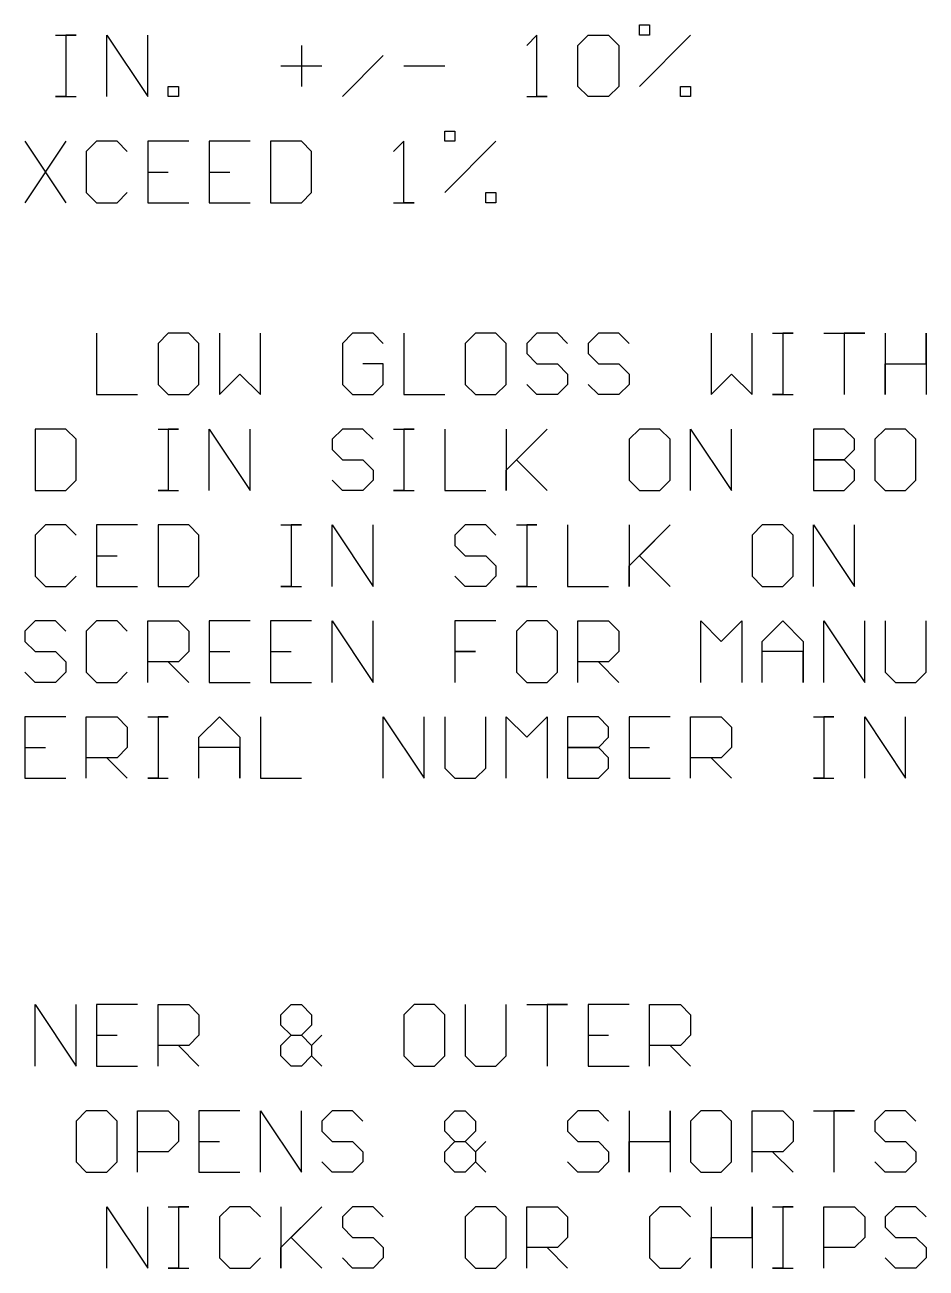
# Model space of a CAD drawing. Header units: millimetres. Extents: x 8 to 18.6, y 5.8 to 11.6.
# Drawn here: x 13.526 to 14.992, y 9.275 to 11.296 of the extents above; entities that cross this region are included whole.
import ezdxf

# ---------------------------------------------------------------- set-up
doc = ezdxf.new("R2010")
doc.units = ezdxf.units.MM
doc.header["$MEASUREMENT"] = 0
doc.layers.add('DrillDrawing', color=1, linetype='Continuous')

msp = doc.modelspace()

# ---------------------------------------------------------------- linework, layer by layer
at = {"layer": 'DrillDrawing'}
for p, q in [((14.5254, 11.2794), (14.5254, 11.2961)), ((14.5254, 11.2961), (14.5421, 11.2961)), ((14.5421, 11.2961), (14.5421, 11.2794)), ((13.5758, 11.2794), (13.6091, 11.2794)), ((13.6091, 11.2794), (13.5924, 11.2794)), ((13.5924, 11.2794), (13.5924, 11.1794)), ((13.6591, 11.1794), (13.6591, 11.2794)), ((13.6591, 11.2794), (13.7257, 11.1794)), ((13.7257, 11.1794), (13.7257, 11.2794)), ((13.9756, 11.2627), (13.9756, 11.1961)), ((14.3588, 11.2794), (14.3422, 11.2627)), ((14.3588, 11.1794), (14.3588, 11.2794)), ((14.4255, 11.2627), (14.4421, 11.2794)), ((14.4255, 11.1961), (14.4255, 11.2627)), ((14.4421, 11.2794), (14.4755, 11.2794)), ((14.4755, 11.2794), (14.4921, 11.2627)), ((14.4921, 11.2627), (14.4921, 11.1961)), ((14.5254, 11.1961), (14.6088, 11.2794)), ((14.5421, 11.2794), (14.5254, 11.2794)), ((14.0423, 11.1794), (14.1089, 11.2461)), ((13.9423, 11.2294), (14.009, 11.2294)), ((14.1422, 11.2294), (14.2089, 11.2294)), ((13.5924, 11.1794), (13.5758, 11.1794)), ((13.5758, 11.1794), (13.6091, 11.1794)), ((13.759, 11.1794), (13.759, 11.1961)), ((13.759, 11.1961), (13.7757, 11.1961)), ((13.7757, 11.1794), (13.759, 11.1794)), ((13.7757, 11.1961), (13.7757, 11.1794)), ((14.3422, 11.1794), (14.3755, 11.1794)), ((14.3755, 11.1794), (14.3588, 11.1794)), ((14.4421, 11.1794), (14.4255, 11.1961)), ((14.4755, 11.1794), (14.4421, 11.1794)), ((14.4921, 11.1961), (14.4755, 11.1794)), ((14.5921, 11.1794), (14.5921, 11.1961)), ((14.5921, 11.1961), (14.6088, 11.1961)), ((14.6088, 11.1794), (14.5921, 11.1794)), ((14.6088, 11.1961), (14.6088, 11.1794)), ((14.2089, 11.1068), (14.2089, 11.1234)), ((14.2089, 11.1234), (14.2255, 11.1234)), ((14.2255, 11.1234), (14.2255, 11.1068)), ((13.5258, 11.1068), (13.5924, 11.0068)), ((13.5924, 11.1068), (13.5258, 11.0068)), ((13.6424, 11.1068), (13.6257, 11.0901)), ((13.6757, 11.1068), (13.6424, 11.1068)), ((13.6924, 11.0901), (13.6757, 11.1068)), ((13.7924, 11.1068), (13.7257, 11.1068)), ((13.7257, 11.1068), (13.7257, 11.0068)), ((13.8923, 11.1068), (13.8257, 11.1068)), ((13.8257, 11.1068), (13.8257, 11.0068)), ((13.9256, 11.1068), (13.9256, 11.0068)), ((13.9756, 11.1068), (13.9256, 11.1068)), ((13.9923, 11.0901), (13.9756, 11.1068)), ((14.1422, 11.1068), (14.1256, 11.0901)), ((14.1422, 11.0068), (14.1422, 11.1068)), ((14.2089, 11.0235), (14.2922, 11.1068)), ((14.2255, 11.1068), (14.2089, 11.1068)), ((13.6257, 11.0901), (13.6257, 11.0235)), ((13.9923, 11.0235), (13.9923, 11.0901)), ((13.7257, 11.0568), (13.759, 11.0568)), ((13.8257, 11.0568), (13.859, 11.0568)), ((13.6257, 11.0235), (13.6424, 11.0068)), ((13.6757, 11.0068), (13.6924, 11.0235)), ((13.9756, 11.0068), (13.9923, 11.0235)), ((14.2755, 11.0068), (14.2755, 11.0235)), ((14.2755, 11.0235), (14.2922, 11.0235)), ((14.2922, 11.0235), (14.2922, 11.0068)), ((13.6424, 11.0068), (13.6757, 11.0068)), ((13.7257, 11.0068), (13.7924, 11.0068)), ((13.8257, 11.0068), (13.8923, 11.0068)), ((13.9256, 11.0068), (13.9756, 11.0068)), ((14.1256, 11.0068), (14.1589, 11.0068)), ((14.1589, 11.0068), (14.1422, 11.0068)), ((14.2922, 11.0068), (14.2755, 11.0068)), ((13.6424, 10.7949), (13.6424, 10.6949)), ((13.759, 10.7949), (13.7424, 10.7782)), ((13.7924, 10.7949), (13.759, 10.7949)), ((13.809, 10.7782), (13.7924, 10.7949)), ((13.8423, 10.7949), (13.8423, 10.6949)), ((13.909, 10.6949), (13.909, 10.7949)), ((14.0589, 10.7949), (14.0423, 10.7782)), ((14.0923, 10.7949), (14.0589, 10.7949)), ((14.1089, 10.7782), (14.0923, 10.7949)), ((14.1422, 10.7949), (14.1422, 10.6949)), ((14.2589, 10.7949), (14.2422, 10.7782)), ((14.2922, 10.7949), (14.2589, 10.7949)), ((14.3089, 10.7782), (14.2922, 10.7949)), ((14.3588, 10.7949), (14.3422, 10.7782)), ((14.3922, 10.7949), (14.3588, 10.7949)), ((14.4088, 10.7782), (14.3922, 10.7949)), ((14.4588, 10.7949), (14.4421, 10.7782)), ((14.4921, 10.7949), (14.4588, 10.7949)), ((14.5088, 10.7782), (14.4921, 10.7949)), ((14.6421, 10.7949), (14.6421, 10.6949)), ((14.7087, 10.6949), (14.7087, 10.7949)), ((14.742, 10.7949), (14.7754, 10.7949)), ((14.7754, 10.7949), (14.7587, 10.7949)), ((14.7587, 10.7949), (14.7587, 10.6949)), ((14.8254, 10.7949), (14.892, 10.7949)), ((14.892, 10.7949), (14.8587, 10.7949)), ((14.8587, 10.7949), (14.8587, 10.6949)), ((14.9253, 10.7949), (14.9253, 10.6949)), ((14.992, 10.7449), (14.992, 10.7949)), ((14.992, 10.7949), (14.992, 10.6949)), ((13.7424, 10.7782), (13.7424, 10.7115)), ((13.809, 10.7115), (13.809, 10.7782)), ((14.0423, 10.7782), (14.0423, 10.7115)), ((14.2422, 10.7782), (14.2422, 10.7115)), ((14.3089, 10.7115), (14.3089, 10.7782)), ((14.3422, 10.7782), (14.3422, 10.7615)), ((14.4421, 10.7782), (14.4421, 10.7615)), ((14.3422, 10.7615), (14.3588, 10.7449)), ((14.4421, 10.7615), (14.4588, 10.7449)), ((14.1089, 10.7449), (14.0756, 10.7449)), ((14.1089, 10.7115), (14.1089, 10.7449)), ((14.3588, 10.7449), (14.3922, 10.7449)), ((14.3922, 10.7449), (14.4088, 10.7282)), ((14.4588, 10.7449), (14.4921, 10.7449)), ((14.4921, 10.7449), (14.5088, 10.7282)), ((14.9253, 10.6949), (14.9253, 10.7449)), ((14.9253, 10.7449), (14.992, 10.7449)), ((13.8423, 10.6949), (13.8757, 10.7282)), ((13.8757, 10.7282), (13.909, 10.6949)), ((14.4088, 10.7282), (14.4088, 10.7115)), ((14.5088, 10.7282), (14.5088, 10.7115)), ((14.6421, 10.6949), (14.6754, 10.7282)), ((14.6754, 10.7282), (14.7087, 10.6949)), ((13.6424, 10.6949), (13.709, 10.6949)), ((13.7424, 10.7115), (13.759, 10.6949)), ((13.759, 10.6949), (13.7924, 10.6949)), ((13.7924, 10.6949), (13.809, 10.7115)), ((14.0423, 10.7115), (14.0589, 10.6949)), ((14.0589, 10.6949), (14.0923, 10.6949)), ((14.0923, 10.6949), (14.1089, 10.7115)), ((14.1422, 10.6949), (14.2089, 10.6949)), ((14.2422, 10.7115), (14.2589, 10.6949)), ((14.2589, 10.6949), (14.2922, 10.6949)), ((14.2922, 10.6949), (14.3089, 10.7115)), ((14.3588, 10.6949), (14.3422, 10.7115)), ((14.3922, 10.6949), (14.3588, 10.6949)), ((14.4088, 10.7115), (14.3922, 10.6949)), ((14.4588, 10.6949), (14.4421, 10.7115)), ((14.4921, 10.6949), (14.4588, 10.6949)), ((14.5088, 10.7115), (14.4921, 10.6949)), ((14.7587, 10.6949), (14.742, 10.6949)), ((14.742, 10.6949), (14.7754, 10.6949)), ((13.5424, 10.6389), (13.5424, 10.5389)), ((13.5924, 10.6389), (13.5424, 10.6389)), ((13.6091, 10.6222), (13.5924, 10.6389)), ((13.7424, 10.6389), (13.7757, 10.6389)), ((13.7757, 10.6389), (13.759, 10.6389)), ((13.759, 10.6389), (13.759, 10.5389)), ((13.8257, 10.5389), (13.8257, 10.6389)), ((13.8257, 10.6389), (13.8923, 10.5389)), ((13.8923, 10.5389), (13.8923, 10.6389)), ((14.0423, 10.6389), (14.0256, 10.6222)), ((14.0756, 10.6389), (14.0423, 10.6389)), ((14.0923, 10.6222), (14.0756, 10.6389)), ((14.1256, 10.6389), (14.1589, 10.6389)), ((14.1589, 10.6389), (14.1422, 10.6389)), ((14.1422, 10.6389), (14.1422, 10.5389)), ((14.2089, 10.6389), (14.2089, 10.5389)), ((14.3089, 10.6389), (14.3089, 10.5389)), ((14.3089, 10.5722), (14.3755, 10.6389)), ((14.3755, 10.6389), (14.3255, 10.5889)), ((14.5254, 10.6389), (14.5088, 10.6222)), ((14.5588, 10.6389), (14.5254, 10.6389)), ((14.5754, 10.6222), (14.5588, 10.6389)), ((14.6088, 10.5389), (14.6088, 10.6389)), ((14.6088, 10.6389), (14.6754, 10.5389)), ((14.6754, 10.5389), (14.6754, 10.6389)), ((14.8087, 10.6389), (14.8087, 10.5389)), ((14.8587, 10.6389), (14.8087, 10.6389)), ((14.8753, 10.6222), (14.8587, 10.6389)), ((14.9253, 10.6389), (14.9087, 10.6222)), ((14.9586, 10.6389), (14.9253, 10.6389)), ((14.9753, 10.6222), (14.9586, 10.6389)), ((13.6091, 10.5556), (13.6091, 10.6222)), ((14.0256, 10.6222), (14.0256, 10.6056)), ((14.5088, 10.6222), (14.5088, 10.5556)), ((14.5754, 10.5556), (14.5754, 10.6222)), ((14.8753, 10.6056), (14.8753, 10.6222)), ((14.9087, 10.6222), (14.9087, 10.5556)), ((14.9753, 10.5556), (14.9753, 10.6222)), ((14.0256, 10.6056), (14.0423, 10.5889)), ((14.8587, 10.5889), (14.8753, 10.6056)), ((14.0423, 10.5889), (14.0756, 10.5889)), ((14.0756, 10.5889), (14.0923, 10.5722)), ((14.3255, 10.5889), (14.3755, 10.5389)), ((14.8587, 10.5889), (14.8087, 10.5889)), ((14.8087, 10.5889), (14.8587, 10.5889)), ((14.8753, 10.5722), (14.8587, 10.5889)), ((13.5924, 10.5389), (13.6091, 10.5556)), ((14.0423, 10.5389), (14.0256, 10.5556)), ((14.0923, 10.5556), (14.0756, 10.5389)), ((14.0923, 10.5722), (14.0923, 10.5556)), ((14.3089, 10.5389), (14.3089, 10.5722)), ((14.5088, 10.5556), (14.5254, 10.5389)), ((14.5588, 10.5389), (14.5754, 10.5556)), ((14.8587, 10.5389), (14.8753, 10.5556)), ((14.8753, 10.5556), (14.8753, 10.5722)), ((14.9087, 10.5556), (14.9253, 10.5389)), ((14.9586, 10.5389), (14.9753, 10.5556)), ((13.5424, 10.5389), (13.5924, 10.5389)), ((13.759, 10.5389), (13.7424, 10.5389)), ((13.7424, 10.5389), (13.7757, 10.5389)), ((14.0756, 10.5389), (14.0423, 10.5389)), ((14.1422, 10.5389), (14.1256, 10.5389)), ((14.1256, 10.5389), (14.1589, 10.5389)), ((14.2089, 10.5389), (14.2755, 10.5389)), ((14.5254, 10.5389), (14.5588, 10.5389)), ((14.8087, 10.5389), (14.8587, 10.5389)), ((14.9253, 10.5389), (14.9586, 10.5389)), ((13.5591, 10.4829), (13.5424, 10.4663)), ((13.5924, 10.4829), (13.5591, 10.4829)), ((13.6091, 10.4663), (13.5924, 10.4829)), ((13.709, 10.4829), (13.6424, 10.4829)), ((13.6424, 10.4829), (13.6424, 10.383)), ((13.7424, 10.4829), (13.7424, 10.383)), ((13.7924, 10.4829), (13.7424, 10.4829)), ((13.809, 10.4663), (13.7924, 10.4829)), ((13.9423, 10.4829), (13.9756, 10.4829)), ((13.9756, 10.4829), (13.959, 10.4829)), ((13.959, 10.4829), (13.959, 10.383)), ((14.0256, 10.383), (14.0256, 10.4829)), ((14.0256, 10.4829), (14.0923, 10.383)), ((14.0923, 10.383), (14.0923, 10.4829)), ((14.2422, 10.4829), (14.2255, 10.4663)), ((14.2755, 10.4829), (14.2422, 10.4829)), ((14.2922, 10.4663), (14.2755, 10.4829)), ((14.3255, 10.4829), (14.3588, 10.4829)), ((14.3588, 10.4829), (14.3422, 10.4829)), ((14.3422, 10.4829), (14.3422, 10.383)), ((14.4088, 10.4829), (14.4088, 10.383)), ((14.5088, 10.4829), (14.5088, 10.383)), ((14.5088, 10.4163), (14.5754, 10.4829)), ((14.5754, 10.4829), (14.5254, 10.4329)), ((14.7254, 10.4829), (14.7087, 10.4663)), ((14.7587, 10.4829), (14.7254, 10.4829)), ((14.7754, 10.4663), (14.7587, 10.4829)), ((14.8087, 10.383), (14.8087, 10.4829)), ((14.8087, 10.4829), (14.8753, 10.383)), ((14.8753, 10.383), (14.8753, 10.4829)), ((13.5424, 10.4663), (13.5424, 10.3996)), ((13.809, 10.3996), (13.809, 10.4663)), ((14.2255, 10.4663), (14.2255, 10.4496)), ((14.7087, 10.4663), (14.7087, 10.3996)), ((14.7754, 10.3996), (14.7754, 10.4663)), ((13.6424, 10.4329), (13.6757, 10.4329)), ((14.2255, 10.4496), (14.2422, 10.4329)), ((14.2422, 10.4329), (14.2755, 10.4329)), ((14.2755, 10.4329), (14.2922, 10.4163)), ((14.5254, 10.4329), (14.5754, 10.383)), ((14.2922, 10.4163), (14.2922, 10.3996)), ((14.5088, 10.383), (14.5088, 10.4163)), ((13.5424, 10.3996), (13.5591, 10.383)), ((13.5924, 10.383), (13.6091, 10.3996)), ((13.7924, 10.383), (13.809, 10.3996)), ((14.2422, 10.383), (14.2255, 10.3996)), ((14.2922, 10.3996), (14.2755, 10.383)), ((14.7087, 10.3996), (14.7254, 10.383)), ((14.7587, 10.383), (14.7754, 10.3996)), ((13.5591, 10.383), (13.5924, 10.383)), ((13.6424, 10.383), (13.709, 10.383)), ((13.7424, 10.383), (13.7924, 10.383)), ((13.959, 10.383), (13.9423, 10.383)), ((13.9423, 10.383), (13.9756, 10.383)), ((14.2755, 10.383), (14.2422, 10.383)), ((14.3422, 10.383), (14.3255, 10.383)), ((14.3255, 10.383), (14.3588, 10.383)), ((14.4088, 10.383), (14.4755, 10.383)), ((14.7254, 10.383), (14.7587, 10.383)), ((13.5424, 10.327), (13.5258, 10.3103)), ((13.5258, 10.3103), (13.5258, 10.2936)), ((13.5758, 10.327), (13.5424, 10.327)), ((13.5924, 10.3103), (13.5758, 10.327)), ((13.6424, 10.327), (13.6257, 10.3103)), ((13.6257, 10.3103), (13.6257, 10.2437)), ((13.6757, 10.327), (13.6424, 10.327)), ((13.6924, 10.3103), (13.6757, 10.327)), ((13.7257, 10.227), (13.7257, 10.327)), ((13.7257, 10.327), (13.7757, 10.327)), ((13.7757, 10.327), (13.7924, 10.3103)), ((13.7924, 10.3103), (13.7924, 10.277)), ((13.8923, 10.327), (13.8257, 10.327)), ((13.8257, 10.327), (13.8257, 10.227)), ((13.9923, 10.327), (13.9256, 10.327)), ((13.9256, 10.327), (13.9256, 10.227)), ((14.0256, 10.227), (14.0256, 10.327)), ((14.0256, 10.327), (14.0923, 10.227)), ((14.0923, 10.227), (14.0923, 10.327)), ((14.2922, 10.327), (14.2255, 10.327)), ((14.2255, 10.327), (14.2255, 10.277)), ((14.3422, 10.327), (14.3255, 10.3103)), ((14.3255, 10.3103), (14.3255, 10.2437)), ((14.3755, 10.327), (14.3422, 10.327)), ((14.3922, 10.3103), (14.3755, 10.327)), ((14.3922, 10.2437), (14.3922, 10.3103)), ((14.4255, 10.227), (14.4255, 10.327)), ((14.4255, 10.327), (14.4755, 10.327)), ((14.4755, 10.327), (14.4921, 10.3103)), ((14.4921, 10.3103), (14.4921, 10.277)), ((14.6254, 10.227), (14.6254, 10.327)), ((14.6254, 10.327), (14.6587, 10.2936)), ((14.6587, 10.2936), (14.6921, 10.327)), ((14.6921, 10.327), (14.6921, 10.227)), ((14.7254, 10.2936), (14.7587, 10.327)), ((14.7587, 10.327), (14.792, 10.2936)), ((14.8254, 10.227), (14.8254, 10.327)), ((14.8254, 10.327), (14.892, 10.227)), ((14.892, 10.227), (14.892, 10.327)), ((14.9253, 10.327), (14.9253, 10.2437)), ((14.992, 10.2437), (14.992, 10.327)), ((13.5258, 10.2936), (13.5424, 10.277)), ((14.7254, 10.227), (14.7254, 10.2936)), ((14.792, 10.2936), (14.792, 10.227)), ((13.5424, 10.277), (13.5758, 10.277)), ((13.5758, 10.277), (13.5924, 10.2603)), ((13.7924, 10.277), (13.7757, 10.2603)), ((13.8257, 10.277), (13.859, 10.277)), ((13.9256, 10.277), (13.959, 10.277)), ((14.2255, 10.277), (14.2589, 10.277)), ((14.2589, 10.277), (14.2255, 10.277)), ((14.2255, 10.277), (14.2255, 10.227)), ((14.4921, 10.277), (14.4755, 10.2603)), ((14.792, 10.277), (14.7254, 10.277)), ((14.792, 10.227), (14.792, 10.277)), ((13.5924, 10.2603), (13.5924, 10.2437)), ((13.7757, 10.2603), (13.7257, 10.2603)), ((13.759, 10.2603), (13.7924, 10.227)), ((14.4755, 10.2603), (14.4255, 10.2603)), ((14.4588, 10.2603), (14.4921, 10.227)), ((13.5424, 10.227), (13.5258, 10.2437)), ((13.5924, 10.2437), (13.5758, 10.227)), ((13.6257, 10.2437), (13.6424, 10.227)), ((13.6757, 10.227), (13.6924, 10.2437)), ((14.3255, 10.2437), (14.3422, 10.227)), ((14.3755, 10.227), (14.3922, 10.2437)), ((14.9253, 10.2437), (14.942, 10.227)), ((14.9753, 10.227), (14.992, 10.2437)), ((13.5758, 10.227), (13.5424, 10.227)), ((13.6424, 10.227), (13.6757, 10.227)), ((13.8257, 10.227), (13.8923, 10.227)), ((13.9256, 10.227), (13.9923, 10.227)), ((14.3422, 10.227), (14.3755, 10.227)), ((14.942, 10.227), (14.9753, 10.227)), ((13.5924, 10.171), (13.5258, 10.171)), ((13.5258, 10.171), (13.5258, 10.071)), ((13.6257, 10.071), (13.6257, 10.171)), ((13.6257, 10.171), (13.6757, 10.171)), ((13.6757, 10.171), (13.6924, 10.1543)), ((13.7257, 10.171), (13.759, 10.171)), ((13.759, 10.171), (13.7424, 10.171)), ((13.7424, 10.171), (13.7424, 10.071)), ((13.809, 10.1377), (13.8423, 10.171)), ((13.8423, 10.171), (13.8757, 10.1377)), ((13.909, 10.171), (13.909, 10.071)), ((14.1089, 10.071), (14.1089, 10.171)), ((14.1089, 10.171), (14.1756, 10.071)), ((14.1756, 10.071), (14.1756, 10.171)), ((14.2089, 10.171), (14.2089, 10.0877)), ((14.2755, 10.0877), (14.2755, 10.171)), ((14.3089, 10.071), (14.3089, 10.171)), ((14.3089, 10.171), (14.3422, 10.1377)), ((14.3422, 10.1377), (14.3755, 10.171)), ((14.3755, 10.171), (14.3755, 10.071)), ((14.4088, 10.171), (14.4088, 10.071)), ((14.4588, 10.171), (14.4088, 10.171)), ((14.4755, 10.1543), (14.4588, 10.171)), ((14.5754, 10.171), (14.5088, 10.171)), ((14.5088, 10.171), (14.5088, 10.071)), ((14.6088, 10.071), (14.6088, 10.171)), ((14.6088, 10.171), (14.6587, 10.171)), ((14.6587, 10.171), (14.6754, 10.1543)), ((14.8087, 10.171), (14.842, 10.171)), ((14.842, 10.171), (14.8254, 10.171)), ((14.8254, 10.171), (14.8254, 10.071)), ((14.892, 10.071), (14.892, 10.171)), ((14.892, 10.171), (14.9586, 10.071)), ((14.9586, 10.071), (14.9586, 10.171)), ((13.6924, 10.1543), (13.6924, 10.121)), ((14.4755, 10.1377), (14.4755, 10.1543)), ((14.6754, 10.1543), (14.6754, 10.121)), ((13.809, 10.071), (13.809, 10.1377)), ((13.8757, 10.1377), (13.8757, 10.071)), ((14.4588, 10.121), (14.4755, 10.1377)), ((13.5258, 10.121), (13.5591, 10.121)), ((13.6924, 10.121), (13.6757, 10.1044)), ((13.8757, 10.121), (13.809, 10.121)), ((13.8757, 10.071), (13.8757, 10.121)), ((14.4588, 10.121), (14.4088, 10.121)), ((14.4088, 10.121), (14.4588, 10.121)), ((14.4755, 10.1044), (14.4588, 10.121)), ((14.5088, 10.121), (14.5421, 10.121)), ((14.6754, 10.121), (14.6587, 10.1044)), ((13.6757, 10.1044), (13.6257, 10.1044)), ((13.6591, 10.1044), (13.6924, 10.071)), ((14.2089, 10.0877), (14.2255, 10.071)), ((14.2589, 10.071), (14.2755, 10.0877)), ((14.4588, 10.071), (14.4755, 10.0877)), ((14.4755, 10.0877), (14.4755, 10.1044)), ((14.6587, 10.1044), (14.6088, 10.1044)), ((14.6421, 10.1044), (14.6754, 10.071)), ((13.5258, 10.071), (13.5924, 10.071)), ((13.7424, 10.071), (13.7257, 10.071)), ((13.7257, 10.071), (13.759, 10.071)), ((13.909, 10.071), (13.9756, 10.071)), ((14.2255, 10.071), (14.2589, 10.071)), ((14.4088, 10.071), (14.4588, 10.071)), ((14.5088, 10.071), (14.5754, 10.071)), ((14.8254, 10.071), (14.8087, 10.071)), ((14.8087, 10.071), (14.842, 10.071)), ((13.5424, 9.6032), (13.5424, 9.7031)), ((13.5424, 9.7031), (13.6091, 9.6032)), ((13.6091, 9.6032), (13.6091, 9.7031)), ((13.709, 9.7031), (13.6424, 9.7031)), ((13.6424, 9.7031), (13.6424, 9.6032)), ((13.7424, 9.6032), (13.7424, 9.7031)), ((13.7424, 9.7031), (13.7924, 9.7031)), ((13.7924, 9.7031), (13.809, 9.6865)), ((13.809, 9.6865), (13.809, 9.6531)), ((13.9423, 9.6865), (13.959, 9.7031)), ((13.9423, 9.6698), (13.9423, 9.6865)), ((13.959, 9.7031), (13.9756, 9.7031)), ((13.9756, 9.7031), (13.9923, 9.6865)), ((13.9923, 9.6865), (13.9923, 9.6698)), ((14.1589, 9.7031), (14.1422, 9.6865)), ((14.1422, 9.6865), (14.1422, 9.6198)), ((14.1922, 9.7031), (14.1589, 9.7031)), ((14.2089, 9.6865), (14.1922, 9.7031)), ((14.2089, 9.6198), (14.2089, 9.6865)), ((14.2422, 9.7031), (14.2422, 9.6198)), ((14.3089, 9.6198), (14.3089, 9.7031)), ((14.3422, 9.7031), (14.4088, 9.7031)), ((14.4088, 9.7031), (14.3755, 9.7031)), ((14.3755, 9.7031), (14.3755, 9.6032)), ((14.5088, 9.7031), (14.4421, 9.7031)), ((14.4421, 9.7031), (14.4421, 9.6032)), ((14.5421, 9.6032), (14.5421, 9.7031)), ((14.5421, 9.7031), (14.5921, 9.7031)), ((14.5921, 9.7031), (14.6088, 9.6865)), ((14.6088, 9.6865), (14.6088, 9.6531)), ((13.959, 9.6531), (13.9423, 9.6698)), ((13.9923, 9.6698), (13.9756, 9.6531)), ((13.6424, 9.6531), (13.6757, 9.6531)), ((13.809, 9.6531), (13.7924, 9.6365)), ((13.9423, 9.6365), (13.959, 9.6531)), ((13.959, 9.6531), (13.9756, 9.6531)), ((13.9756, 9.6531), (13.9923, 9.6365)), ((14.009, 9.6531), (13.9923, 9.6365)), ((14.4421, 9.6531), (14.4755, 9.6531)), ((14.6088, 9.6531), (14.5921, 9.6365)), ((13.7924, 9.6365), (13.7424, 9.6365)), ((13.7757, 9.6365), (13.809, 9.6032)), ((13.9423, 9.6198), (13.9423, 9.6365)), ((13.9923, 9.6365), (13.9923, 9.6198)), ((14.5921, 9.6365), (14.5421, 9.6365)), ((14.5754, 9.6365), (14.6088, 9.6032)), ((13.6424, 9.6032), (13.709, 9.6032)), ((13.959, 9.6032), (13.9423, 9.6198)), ((13.9756, 9.6032), (13.959, 9.6032)), ((13.9923, 9.6198), (13.9756, 9.6032)), ((14.009, 9.6032), (13.9923, 9.6198)), ((14.1422, 9.6198), (14.1589, 9.6032)), ((14.1589, 9.6032), (14.1922, 9.6032)), ((14.1922, 9.6032), (14.2089, 9.6198)), ((14.2422, 9.6198), (14.2589, 9.6032)), ((14.2589, 9.6032), (14.2922, 9.6032)), ((14.2922, 9.6032), (14.3089, 9.6198)), ((14.4421, 9.6032), (14.5088, 9.6032)), ((13.6257, 9.5305), (13.6091, 9.5138)), ((13.6591, 9.5305), (13.6257, 9.5305)), ((13.6757, 9.5138), (13.6591, 9.5305)), ((13.709, 9.4305), (13.709, 9.5305)), ((13.709, 9.5305), (13.759, 9.5305)), ((13.759, 9.5305), (13.7757, 9.5138)), ((13.8757, 9.5305), (13.809, 9.5305)), ((13.809, 9.5305), (13.809, 9.4305)), ((13.909, 9.4305), (13.909, 9.5305)), ((13.909, 9.5305), (13.9756, 9.4305)), ((13.9756, 9.4305), (13.9756, 9.5305)), ((14.0256, 9.5305), (14.009, 9.5138)), ((14.0589, 9.5305), (14.0256, 9.5305)), ((14.0756, 9.5138), (14.0589, 9.5305)), ((14.2089, 9.5138), (14.2255, 9.5305)), ((14.2255, 9.5305), (14.2422, 9.5305)), ((14.2422, 9.5305), (14.2589, 9.5138)), ((14.4255, 9.5305), (14.4088, 9.5138)), ((14.4588, 9.5305), (14.4255, 9.5305)), ((14.4755, 9.5138), (14.4588, 9.5305)), ((14.5088, 9.5305), (14.5088, 9.4305)), ((14.5754, 9.4805), (14.5754, 9.5305)), ((14.5754, 9.5305), (14.5754, 9.4305)), ((14.6254, 9.5305), (14.6088, 9.5138)), ((14.6587, 9.5305), (14.6254, 9.5305)), ((14.6754, 9.5138), (14.6587, 9.5305)), ((14.7087, 9.4305), (14.7087, 9.5305)), ((14.7087, 9.5305), (14.7587, 9.5305)), ((14.7587, 9.5305), (14.7754, 9.5138)), ((14.8087, 9.5305), (14.8753, 9.5305)), ((14.8753, 9.5305), (14.842, 9.5305)), ((14.842, 9.5305), (14.842, 9.4305)), ((14.9253, 9.5305), (14.9087, 9.5138)), ((14.9586, 9.5305), (14.9253, 9.5305)), ((14.9753, 9.5138), (14.9586, 9.5305)), ((13.6091, 9.5138), (13.6091, 9.4472)), ((13.6757, 9.4472), (13.6757, 9.5138)), ((13.7757, 9.5138), (13.7757, 9.4805)), ((14.009, 9.5138), (14.009, 9.4972)), ((14.2089, 9.4972), (14.2089, 9.5138)), ((14.2589, 9.5138), (14.2589, 9.4972)), ((14.4088, 9.5138), (14.4088, 9.4972)), ((14.6088, 9.5138), (14.6088, 9.4472)), ((14.6754, 9.4472), (14.6754, 9.5138)), ((14.7754, 9.5138), (14.7754, 9.4805)), ((14.9087, 9.5138), (14.9087, 9.4972)), ((14.009, 9.4972), (14.0256, 9.4805)), ((14.2255, 9.4805), (14.2089, 9.4972)), ((14.2589, 9.4972), (14.2422, 9.4805)), ((14.4088, 9.4972), (14.4255, 9.4805)), ((14.9087, 9.4972), (14.9253, 9.4805)), ((13.759, 9.4639), (13.709, 9.4639)), ((13.7757, 9.4805), (13.759, 9.4639)), ((13.809, 9.4805), (13.8423, 9.4805)), ((14.0256, 9.4805), (14.0589, 9.4805)), ((14.0589, 9.4805), (14.0756, 9.4639)), ((14.0756, 9.4639), (14.0756, 9.4472)), ((14.2089, 9.4639), (14.2255, 9.4805)), ((14.2089, 9.4472), (14.2089, 9.4639)), ((14.2255, 9.4805), (14.2422, 9.4805)), ((14.2422, 9.4805), (14.2589, 9.4639)), ((14.2755, 9.4805), (14.2589, 9.4639)), ((14.2589, 9.4639), (14.2589, 9.4472)), ((14.4255, 9.4805), (14.4588, 9.4805)), ((14.4588, 9.4805), (14.4755, 9.4639)), ((14.4755, 9.4639), (14.4755, 9.4472)), ((14.5088, 9.4305), (14.5088, 9.4805)), ((14.5088, 9.4805), (14.5754, 9.4805)), ((14.7587, 9.4639), (14.7087, 9.4639)), ((14.742, 9.4639), (14.7754, 9.4305)), ((14.7754, 9.4805), (14.7587, 9.4639)), ((14.9253, 9.4805), (14.9586, 9.4805)), ((14.9586, 9.4805), (14.9753, 9.4639)), ((14.9753, 9.4639), (14.9753, 9.4472)), ((13.6091, 9.4472), (13.6257, 9.4305)), ((13.6591, 9.4305), (13.6757, 9.4472)), ((14.0256, 9.4305), (14.009, 9.4472)), ((14.0756, 9.4472), (14.0589, 9.4305)), ((14.2255, 9.4305), (14.2089, 9.4472)), ((14.2589, 9.4472), (14.2422, 9.4305)), ((14.2755, 9.4305), (14.2589, 9.4472)), ((14.4255, 9.4305), (14.4088, 9.4472)), ((14.4755, 9.4472), (14.4588, 9.4305)), ((14.6088, 9.4472), (14.6254, 9.4305)), ((14.6587, 9.4305), (14.6754, 9.4472)), ((14.9253, 9.4305), (14.9087, 9.4472)), ((14.9753, 9.4472), (14.9586, 9.4305)), ((13.6257, 9.4305), (13.6591, 9.4305)), ((13.809, 9.4305), (13.8757, 9.4305)), ((14.0589, 9.4305), (14.0256, 9.4305)), ((14.2422, 9.4305), (14.2255, 9.4305)), ((14.4588, 9.4305), (14.4255, 9.4305)), ((14.6254, 9.4305), (14.6587, 9.4305)), ((14.9586, 9.4305), (14.9253, 9.4305)), ((13.6591, 9.2746), (13.6591, 9.3745)), ((13.6591, 9.3745), (13.7257, 9.2746)), ((13.7257, 9.2746), (13.7257, 9.3745)), ((13.759, 9.3745), (13.7924, 9.3745)), ((13.7924, 9.3745), (13.7757, 9.3745)), ((13.7757, 9.3745), (13.7757, 9.2746)), ((13.859, 9.3745), (13.8423, 9.3579)), ((13.8923, 9.3745), (13.859, 9.3745)), ((13.909, 9.3579), (13.8923, 9.3745)), ((13.9423, 9.3745), (13.9423, 9.2746)), ((13.9423, 9.3079), (14.009, 9.3745)), ((14.009, 9.3745), (13.959, 9.3246)), ((14.0589, 9.3745), (14.0423, 9.3579)), ((14.0923, 9.3745), (14.0589, 9.3745)), ((14.1089, 9.3579), (14.0923, 9.3745)), ((14.2589, 9.3745), (14.2422, 9.3579)), ((14.2922, 9.3745), (14.2589, 9.3745)), ((14.3089, 9.3579), (14.2922, 9.3745)), ((14.3422, 9.2746), (14.3422, 9.3745)), ((14.3422, 9.3745), (14.3922, 9.3745)), ((14.3922, 9.3745), (14.4088, 9.3579)), ((14.5588, 9.3745), (14.5421, 9.3579)), ((14.5921, 9.3745), (14.5588, 9.3745)), ((14.6088, 9.3579), (14.5921, 9.3745)), ((14.6421, 9.3745), (14.6421, 9.2746)), ((14.7087, 9.3246), (14.7087, 9.3745)), ((14.7087, 9.3745), (14.7087, 9.2746)), ((14.742, 9.3745), (14.7754, 9.3745)), ((14.7754, 9.3745), (14.7587, 9.3745)), ((14.7587, 9.3745), (14.7587, 9.2746)), ((14.8254, 9.2746), (14.8254, 9.3745)), ((14.8254, 9.3745), (14.8753, 9.3745)), ((14.8753, 9.3745), (14.892, 9.3579)), ((14.942, 9.3745), (14.9253, 9.3579)), ((14.9753, 9.3745), (14.942, 9.3745)), ((14.992, 9.3579), (14.9753, 9.3745)), ((13.8423, 9.3579), (13.8423, 9.2912)), ((14.0423, 9.3579), (14.0423, 9.3412)), ((14.0423, 9.3412), (14.0589, 9.3246)), ((14.2422, 9.3579), (14.2422, 9.2912)), ((14.3089, 9.2912), (14.3089, 9.3579)), ((14.4088, 9.3579), (14.4088, 9.3246)), ((14.5421, 9.3579), (14.5421, 9.2912)), ((14.892, 9.3579), (14.892, 9.3246)), ((14.9253, 9.3579), (14.9253, 9.3412)), ((14.9253, 9.3412), (14.942, 9.3246)), ((13.959, 9.3246), (14.009, 9.2746)), ((14.0589, 9.3246), (14.0923, 9.3246)), ((14.0923, 9.3246), (14.1089, 9.3079)), ((14.4088, 9.3246), (14.3922, 9.3079)), ((14.6421, 9.2746), (14.6421, 9.3246)), ((14.6421, 9.3246), (14.7087, 9.3246)), ((14.892, 9.3246), (14.8753, 9.3079)), ((14.942, 9.3246), (14.9753, 9.3246)), ((14.9753, 9.3246), (14.992, 9.3079)), ((13.9423, 9.2746), (13.9423, 9.3079)), ((14.1089, 9.3079), (14.1089, 9.2912)), ((14.3922, 9.3079), (14.3422, 9.3079)), ((14.3755, 9.3079), (14.4088, 9.2746)), ((14.8753, 9.3079), (14.8254, 9.3079)), ((14.992, 9.3079), (14.992, 9.2912)), ((13.8423, 9.2912), (13.859, 9.2746)), ((13.8923, 9.2746), (13.909, 9.2912)), ((14.0589, 9.2746), (14.0423, 9.2912)), ((14.1089, 9.2912), (14.0923, 9.2746)), ((14.2422, 9.2912), (14.2589, 9.2746)), ((14.2922, 9.2746), (14.3089, 9.2912)), ((14.5421, 9.2912), (14.5588, 9.2746)), ((14.5921, 9.2746), (14.6088, 9.2912)), ((14.942, 9.2746), (14.9253, 9.2912)), ((14.992, 9.2912), (14.9753, 9.2746)), ((13.7757, 9.2746), (13.759, 9.2746)), ((13.759, 9.2746), (13.7924, 9.2746)), ((13.859, 9.2746), (13.8923, 9.2746)), ((14.0923, 9.2746), (14.0589, 9.2746)), ((14.2589, 9.2746), (14.2922, 9.2746)), ((14.5588, 9.2746), (14.5921, 9.2746)), ((14.7587, 9.2746), (14.742, 9.2746)), ((14.742, 9.2746), (14.7754, 9.2746)), ((14.9753, 9.2746), (14.942, 9.2746))]:
    msp.add_line(p, q, dxfattribs=at)

doc.saveas('drawing.dxf')
